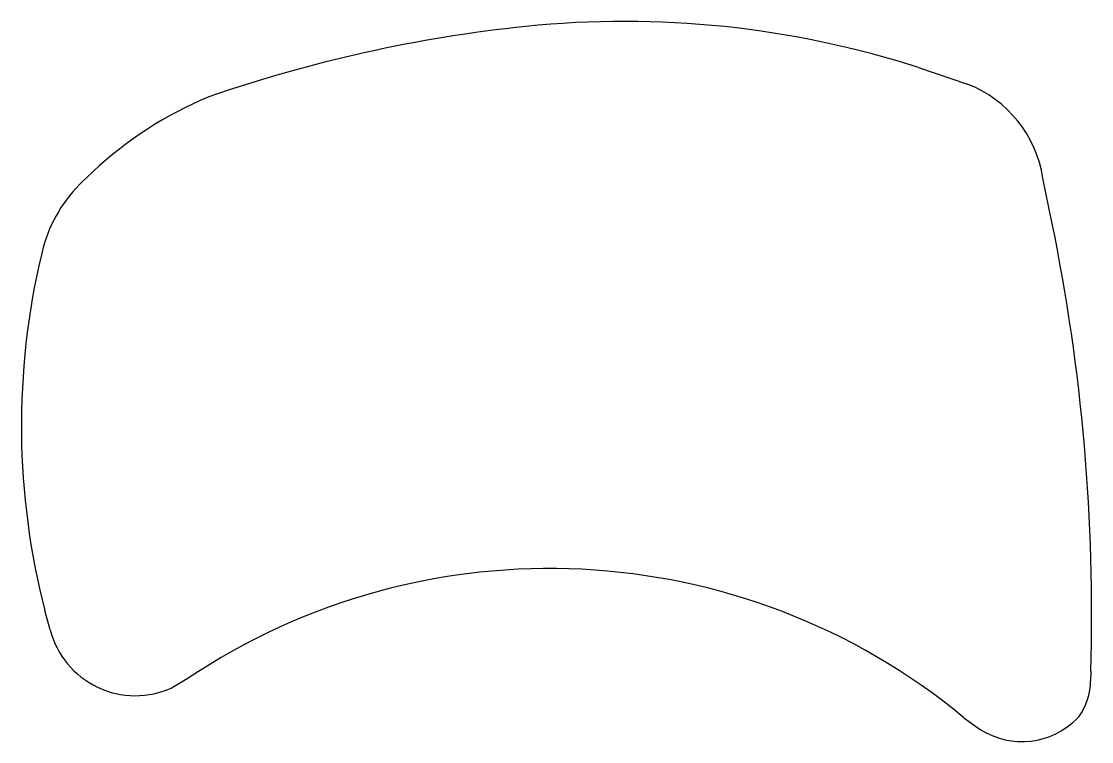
# Model space of a CAD drawing. Extents: x 28 to 241, y -174 to -31.
import ezdxf

# ---------------------------------------------------------------- set-up
doc = ezdxf.new("R2010")
doc.units = 0
doc.layers.add('BLACK', color=7, linetype='CONTINUOUS')

msp = doc.modelspace()

# ---------------------------------------------------------------- linework, layer by layer
at = {"layer": 'BLACK', "linetype": 'CONTINUOUS'}
for p, q in [((206.79, -40.0272), (216.515, -43.3137)), ((65.6416, -45.8385), (63.927, -46.5962)), ((41.3983, -61.8668), (40.527, -62.6962)), ((233.306, -70.7692), (231.5, -62)), ((32.7076, -75.791), (32.327, -77.2962)), ((34.0747, -151.865), (33.0084, -148.055)), ((61.3206, -161.658), (58.348, -163.406)), ((241.027, -160.196), (241.001, -162.016)), ((215.805, -169.374), (219.027, -171.696)), ((238.657, -169.176), (238.406, -169.456))]:
    msp.add_line(p, q, dxfattribs=at)
at = {"layer": 'BLACK'}
for centre, radius, start, end in [((157.976, -312.662), 282.348, 95.9534, 109.088), ((148.266, -221.631), 190.801, 72.1377, 95.8884), ((207.81, -65.6459), 23.9687, 8.74924, 68.7051), ((95.2541, -117.067), 77.1199, 113.967, 134.294), ((60.067, -83.2462), 28.3569, 133.557, 164.757), ((-146.9, -148.643), 388.099, -1.7059, 11.5752), ((175.927, -111.296), 147.57, 166.679, 194.424), ((133.396, -268.956), 129.259, 50.3906, 123.891), ((51.0328, -147.495), 17.512, -165.55, -65.3091), ((229.209, -162.119), 11.7923, -36.7574, 0.501426), ((227.347, -158.731), 15.4055, -122.688, -44.1205)]:
    msp.add_arc(centre, radius, start, end, dxfattribs=at)

doc.saveas('drawing.dxf')
